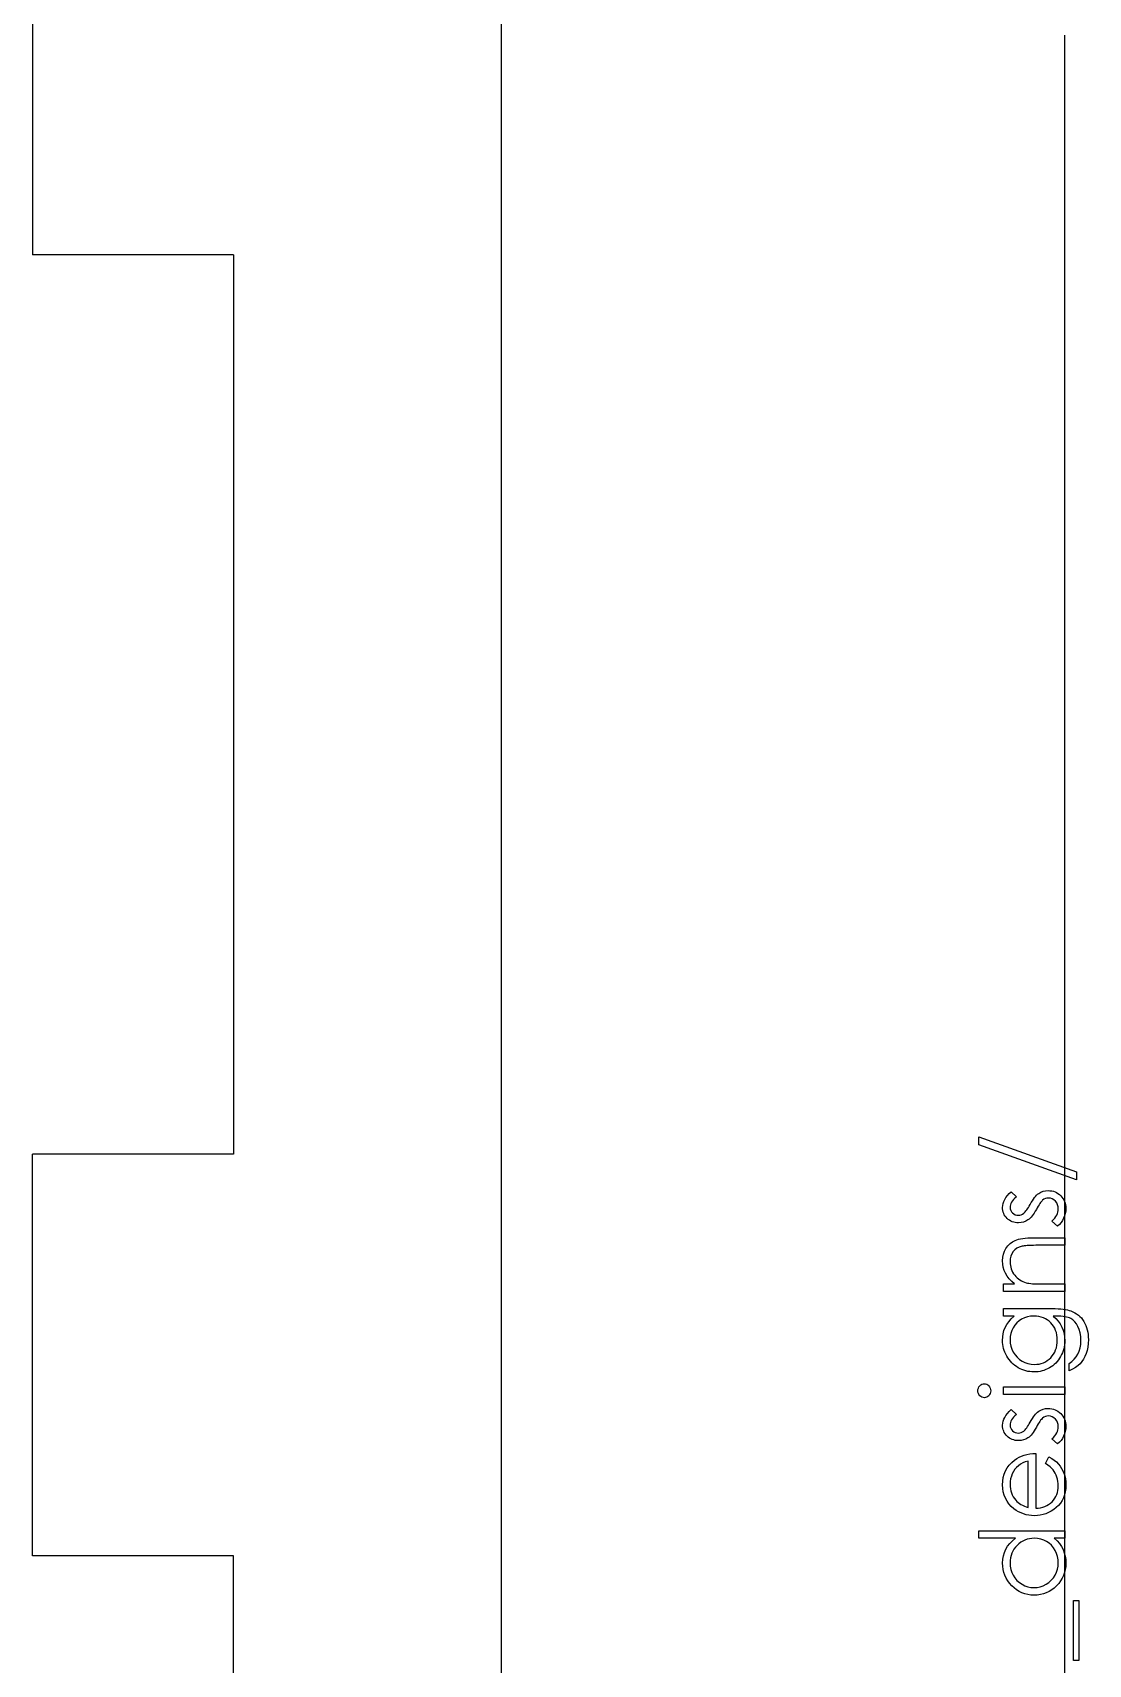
# Model space of a CAD drawing. Header units: millimetres. Extents: x -514 to -64, y 104 to 492.
# Drawn here: x -453.05 to -421.51, y 244.58 to 293.32 of the extents above; entities that cross this region are included whole.
import ezdxf

# ---------------------------------------------------------------- set-up
doc = ezdxf.new("R2010")
doc.units = ezdxf.units.MM

msp = doc.modelspace()

# ---------------------------------------------------------------- linework, layer by layer
at = {"color": 7, "linetype": 'Continuous', "lineweight": 25}
for p, q in [((-439.053, 364.395), (-439.053, 104.395)), ((-453.053, 298.681), (-453.053, 286.681)), ((-447.053, 286.681), (-453.053, 286.681)), ((-447.053, 286.681), (-447.053, 259.823)), ((-447.053, 259.823), (-453.053, 259.823)), ((-453.053, 247.823), (-453.053, 259.823)), ((-447.053, 247.823), (-453.053, 247.823)), ((-447.053, 220.966), (-447.053, 247.823))]:
    msp.add_line(p, q, dxfattribs=at)
at = {"color": 7, "linetype": 'Continuous'}
msp.add_line((-422.218, 164.056), (-422.218, 293.248), dxfattribs=at)
at = {"color": 7, "linetype": 'Continuous', "flags": 128}
for points in [[(-424.782, 260.338), (-421.866, 259.292), (-421.866, 259.292), (-421.866, 259.056), (-421.866, 259.056), (-424.782, 260.101), (-424.782, 260.101), (-424.782, 260.338)], [(-423.817, 258.703), (-423.661, 258.551), (-423.661, 258.551), (-423.706, 258.511), (-423.745, 258.471), (-423.778, 258.431), (-423.805, 258.392), (-423.826, 258.352), (-423.841, 258.313), (-423.85, 258.274), (-423.853, 258.235), (-423.853, 258.235), (-423.848, 258.188), (-423.834, 258.145), (-423.811, 258.104), (-423.779, 258.068), (-423.741, 258.037), (-423.699, 258.016), (-423.655, 258.003), (-423.607, 257.998), (-423.607, 257.998), (-423.564, 258.002), (-423.522, 258.014), (-423.481, 258.033), (-423.441, 258.06), (-423.441, 258.06), (-423.421, 258.078), (-423.399, 258.1), (-423.377, 258.126), (-423.354, 258.156), (-423.33, 258.191), (-423.305, 258.23), (-423.279, 258.273), (-423.253, 258.321), (-423.253, 258.321), (-423.22, 258.379), (-423.187, 258.432), (-423.155, 258.481), (-423.122, 258.524), (-423.091, 258.563), (-423.059, 258.597), (-423.028, 258.626), (-422.997, 258.65), (-422.997, 258.65), (-422.932, 258.687), (-422.863, 258.714), (-422.791, 258.73), (-422.714, 258.735), (-422.714, 258.735), (-422.66, 258.733), (-422.608, 258.726), (-422.558, 258.714), (-422.51, 258.697), (-422.464, 258.675), (-422.421, 258.649), (-422.38, 258.618), (-422.34, 258.582), (-422.304, 258.542), (-422.273, 258.501), (-422.246, 258.457), (-422.225, 258.41), (-422.208, 258.361), (-422.196, 258.31), (-422.189, 258.256), (-422.186, 258.2), (-422.186, 258.2), (-422.19, 258.124), (-422.203, 258.051), (-422.223, 257.978), (-422.252, 257.908), (-422.288, 257.841), (-422.33, 257.781), (-422.379, 257.726), (-422.434, 257.677), (-422.434, 257.677), (-422.603, 257.826), (-422.603, 257.826), (-422.558, 257.869), (-422.519, 257.913), (-422.486, 257.957), (-422.459, 258.002), (-422.438, 258.048), (-422.423, 258.094), (-422.414, 258.141), (-422.411, 258.188), (-422.411, 258.188), (-422.416, 258.253), (-422.433, 258.313), (-422.46, 258.367), (-422.498, 258.417), (-422.544, 258.458), (-422.593, 258.487), (-422.647, 258.505), (-422.705, 258.511), (-422.705, 258.511), (-422.752, 258.507), (-422.797, 258.495), (-422.839, 258.476), (-422.879, 258.449), (-422.879, 258.449), (-422.898, 258.432), (-422.918, 258.409), (-422.94, 258.382), (-422.963, 258.35), (-422.988, 258.313), (-423.013, 258.27), (-423.039, 258.224), (-423.067, 258.172), (-423.067, 258.172), (-423.099, 258.117), (-423.13, 258.066), (-423.162, 258.02), (-423.193, 257.977), (-423.224, 257.94), (-423.255, 257.908), (-423.286, 257.88), (-423.317, 257.857), (-423.317, 257.857), (-423.38, 257.821), (-423.448, 257.795), (-423.521, 257.779), (-423.598, 257.774), (-423.598, 257.774), (-423.649, 257.776), (-423.697, 257.782), (-423.743, 257.792), (-423.787, 257.806), (-423.829, 257.825), (-423.868, 257.847), (-423.906, 257.874), (-423.941, 257.904), (-423.973, 257.938), (-424.001, 257.974), (-424.024, 258.013), (-424.043, 258.053), (-424.058, 258.095), (-424.069, 258.14), (-424.075, 258.186), (-424.077, 258.235), (-424.077, 258.235), (-424.073, 258.293), (-424.061, 258.352), (-424.041, 258.41), (-424.012, 258.469), (-423.976, 258.527), (-423.931, 258.585), (-423.878, 258.645), (-423.817, 258.703)], [(-424.045, 255.722), (-424.045, 255.947), (-424.045, 255.947), (-423.716, 255.947), (-423.716, 255.947), (-423.804, 256.02), (-423.879, 256.097), (-423.942, 256.179), (-423.991, 256.264), (-424.029, 256.352), (-424.056, 256.445), (-424.072, 256.542), (-424.077, 256.642), (-424.077, 256.642), (-424.071, 256.743), (-424.051, 256.838), (-424.019, 256.927), (-423.974, 257.01), (-423.918, 257.086), (-423.853, 257.151), (-423.779, 257.205), (-423.696, 257.248), (-423.649, 257.266), (-423.596, 257.282), (-423.537, 257.295), (-423.472, 257.306), (-423.401, 257.314), (-423.324, 257.32), (-423.24, 257.324), (-423.151, 257.325), (-423.151, 257.325), (-422.218, 257.325), (-422.218, 257.325), (-422.218, 257.101), (-422.218, 257.101), (-423.078, 257.101), (-423.078, 257.101), (-423.152, 257.1), (-423.22, 257.099), (-423.282, 257.097), (-423.337, 257.094), (-423.386, 257.09), (-423.428, 257.086), (-423.464, 257.08), (-423.493, 257.074), (-423.493, 257.074), (-423.577, 257.048), (-423.65, 257.013), (-423.712, 256.968), (-423.763, 256.913), (-423.802, 256.849), (-423.83, 256.776), (-423.847, 256.694), (-423.853, 256.603), (-423.853, 256.603), (-423.851, 256.549), (-423.844, 256.496), (-423.833, 256.445), (-423.818, 256.395), (-423.798, 256.346), (-423.775, 256.299), (-423.746, 256.254), (-423.714, 256.21), (-423.678, 256.168), (-423.64, 256.131), (-423.6, 256.096), (-423.558, 256.066), (-423.514, 256.039), (-423.468, 256.016), (-423.419, 255.997), (-423.369, 255.981), (-423.369, 255.981), (-423.332, 255.973), (-423.288, 255.966), (-423.237, 255.96), (-423.179, 255.955), (-423.115, 255.952), (-423.043, 255.949), (-422.964, 255.947), (-422.879, 255.947), (-422.879, 255.947), (-422.218, 255.947), (-422.218, 255.947), (-422.218, 255.722), (-422.218, 255.722), (-424.045, 255.722)], [(-424.045, 254.985), (-424.045, 255.21), (-424.045, 255.21), (-422.595, 255.21), (-422.595, 255.21), (-422.503, 255.209), (-422.417, 255.206), (-422.337, 255.2), (-422.264, 255.193), (-422.197, 255.184), (-422.137, 255.172), (-422.083, 255.158), (-422.035, 255.143), (-422.035, 255.143), (-421.974, 255.118), (-421.917, 255.089), (-421.863, 255.056), (-421.813, 255.018), (-421.767, 254.976), (-421.723, 254.931), (-421.684, 254.881), (-421.649, 254.826), (-421.617, 254.768), (-421.589, 254.708), (-421.566, 254.644), (-421.547, 254.578), (-421.532, 254.508), (-421.522, 254.436), (-421.515, 254.361), (-421.513, 254.284), (-421.513, 254.284), (-421.517, 254.17), (-421.53, 254.063), (-421.551, 253.962), (-421.58, 253.866), (-421.617, 253.778), (-421.659, 253.698), (-421.706, 253.628), (-421.76, 253.565), (-421.823, 253.508), (-421.899, 253.453), (-421.988, 253.401), (-422.09, 253.351), (-422.09, 253.351), (-422.09, 253.575), (-422.09, 253.575), (-422.006, 253.632), (-421.934, 253.696), (-421.873, 253.768), (-421.824, 253.848), (-421.786, 253.937), (-421.759, 254.035), (-421.743, 254.143), (-421.738, 254.262), (-421.738, 254.262), (-421.743, 254.379), (-421.759, 254.487), (-421.786, 254.585), (-421.824, 254.674), (-421.87, 254.752), (-421.921, 254.818), (-421.978, 254.872), (-422.041, 254.914), (-422.077, 254.931), (-422.117, 254.945), (-422.163, 254.957), (-422.214, 254.967), (-422.271, 254.975), (-422.333, 254.981), (-422.401, 254.984), (-422.474, 254.985), (-422.474, 254.985), (-422.568, 254.985), (-422.568, 254.985), (-422.489, 254.915), (-422.419, 254.838), (-422.359, 254.753), (-422.309, 254.661), (-422.269, 254.564), (-422.241, 254.464), (-422.224, 254.361), (-422.218, 254.255), (-422.218, 254.255), (-422.22, 254.192), (-422.226, 254.131), (-422.236, 254.07), (-422.249, 254.011), (-422.267, 253.952), (-422.288, 253.894), (-422.313, 253.837), (-422.342, 253.782), (-422.375, 253.728), (-422.41, 253.678), (-422.448, 253.63), (-422.488, 253.585), (-422.531, 253.544), (-422.577, 253.506), (-422.625, 253.471), (-422.677, 253.439), (-422.73, 253.411), (-422.784, 253.387), (-422.84, 253.366), (-422.897, 253.349), (-422.955, 253.336), (-423.015, 253.326), (-423.076, 253.321), (-423.138, 253.319), (-423.138, 253.319), (-423.2, 253.321), (-423.261, 253.327), (-423.322, 253.336), (-423.381, 253.35), (-423.439, 253.368), (-423.496, 253.389), (-423.551, 253.415), (-423.606, 253.444), (-423.66, 253.477), (-423.71, 253.513), (-423.757, 253.552), (-423.801, 253.594), (-423.843, 253.64), (-423.881, 253.688), (-423.917, 253.739), (-423.951, 253.793), (-423.98, 253.849), (-424.006, 253.905), (-424.028, 253.963), (-424.046, 254.021), (-424.059, 254.08), (-424.069, 254.14), (-424.075, 254.201), (-424.077, 254.262), (-424.077, 254.262), (-424.072, 254.363), (-424.058, 254.46), (-424.034, 254.553), (-424, 254.644), (-423.954, 254.731), (-423.892, 254.818), (-423.816, 254.902), (-423.726, 254.985), (-423.726, 254.985), (-424.045, 254.985)], [(-423.853, 254.28), (-423.847, 254.182), (-423.829, 254.087), (-423.799, 253.997), (-423.758, 253.909), (-423.705, 253.828), (-423.644, 253.756), (-423.573, 253.694), (-423.493, 253.64), (-423.407, 253.597), (-423.318, 253.567), (-423.225, 253.549), (-423.129, 253.543), (-423.129, 253.543), (-423.056, 253.546), (-422.987, 253.555), (-422.92, 253.571), (-422.857, 253.593), (-422.797, 253.622), (-422.741, 253.656), (-422.687, 253.697), (-422.637, 253.744), (-422.591, 253.796), (-422.552, 253.852), (-422.519, 253.912), (-422.491, 253.976), (-422.47, 254.043), (-422.455, 254.114), (-422.446, 254.188), (-422.443, 254.267), (-422.443, 254.267), (-422.446, 254.346), (-422.455, 254.421), (-422.47, 254.492), (-422.491, 254.559), (-422.518, 254.622), (-422.551, 254.681), (-422.59, 254.737), (-422.635, 254.788), (-422.686, 254.834), (-422.74, 254.874), (-422.797, 254.908), (-422.858, 254.936), (-422.923, 254.958), (-422.993, 254.973), (-423.065, 254.982), (-423.142, 254.985), (-423.142, 254.985), (-423.241, 254.98), (-423.335, 254.963), (-423.424, 254.934), (-423.507, 254.895), (-423.583, 254.844), (-423.65, 254.785), (-423.71, 254.716), (-423.76, 254.638), (-423.801, 254.553), (-423.83, 254.465), (-423.847, 254.374), (-423.853, 254.28)], [(-424.814, 252.757), (-424.811, 252.798), (-424.8, 252.837), (-424.782, 252.872), (-424.758, 252.904), (-424.728, 252.931), (-424.695, 252.95), (-424.66, 252.962), (-424.621, 252.966), (-424.621, 252.966), (-424.584, 252.962), (-424.549, 252.95), (-424.516, 252.931), (-424.486, 252.904), (-424.462, 252.872), (-424.444, 252.837), (-424.433, 252.798), (-424.43, 252.757), (-424.43, 252.757), (-424.433, 252.716), (-424.444, 252.678), (-424.462, 252.642), (-424.486, 252.61), (-424.516, 252.584), (-424.549, 252.565), (-424.584, 252.553), (-424.621, 252.549), (-424.621, 252.549), (-424.66, 252.553), (-424.695, 252.565), (-424.728, 252.584), (-424.758, 252.61), (-424.782, 252.642), (-424.8, 252.678), (-424.811, 252.716), (-424.814, 252.757)], [(-424.045, 252.645), (-424.045, 252.87), (-424.045, 252.87), (-422.218, 252.87), (-422.218, 252.87), (-422.218, 252.645), (-422.218, 252.645), (-424.045, 252.645)], [(-423.817, 252.197), (-423.661, 252.044), (-423.661, 252.044), (-423.706, 252.004), (-423.745, 251.964), (-423.778, 251.924), (-423.805, 251.885), (-423.826, 251.846), (-423.841, 251.807), (-423.85, 251.768), (-423.853, 251.729), (-423.853, 251.729), (-423.848, 251.682), (-423.834, 251.638), (-423.811, 251.598), (-423.779, 251.561), (-423.741, 251.531), (-423.699, 251.509), (-423.655, 251.496), (-423.607, 251.492), (-423.607, 251.492), (-423.564, 251.496), (-423.522, 251.507), (-423.481, 251.527), (-423.441, 251.554), (-423.441, 251.554), (-423.421, 251.571), (-423.399, 251.593), (-423.377, 251.619), (-423.354, 251.65), (-423.33, 251.685), (-423.305, 251.724), (-423.279, 251.767), (-423.253, 251.815), (-423.253, 251.815), (-423.22, 251.873), (-423.187, 251.926), (-423.155, 251.974), (-423.122, 252.018), (-423.091, 252.056), (-423.059, 252.091), (-423.028, 252.12), (-422.997, 252.144), (-422.997, 252.144), (-422.932, 252.181), (-422.863, 252.208), (-422.791, 252.223), (-422.714, 252.229), (-422.714, 252.229), (-422.66, 252.226), (-422.608, 252.219), (-422.558, 252.207), (-422.51, 252.191), (-422.464, 252.169), (-422.421, 252.143), (-422.38, 252.112), (-422.34, 252.076), (-422.304, 252.036), (-422.273, 251.994), (-422.246, 251.95), (-422.225, 251.904), (-422.208, 251.855), (-422.196, 251.803), (-422.189, 251.75), (-422.186, 251.693), (-422.186, 251.693), (-422.19, 251.618), (-422.203, 251.544), (-422.223, 251.472), (-422.252, 251.401), (-422.288, 251.335), (-422.33, 251.274), (-422.379, 251.22), (-422.434, 251.171), (-422.434, 251.171), (-422.603, 251.32), (-422.603, 251.32), (-422.558, 251.363), (-422.519, 251.406), (-422.486, 251.451), (-422.459, 251.496), (-422.438, 251.541), (-422.423, 251.588), (-422.414, 251.634), (-422.411, 251.682), (-422.411, 251.682), (-422.416, 251.747), (-422.433, 251.806), (-422.46, 251.861), (-422.498, 251.91), (-422.544, 251.951), (-422.593, 251.981), (-422.647, 251.998), (-422.705, 252.004), (-422.705, 252.004), (-422.752, 252), (-422.797, 251.989), (-422.839, 251.97), (-422.879, 251.943), (-422.879, 251.943), (-422.898, 251.925), (-422.918, 251.903), (-422.94, 251.875), (-422.963, 251.843), (-422.988, 251.806), (-423.013, 251.764), (-423.039, 251.717), (-423.067, 251.666), (-423.067, 251.666), (-423.099, 251.61), (-423.13, 251.559), (-423.162, 251.513), (-423.193, 251.471), (-423.224, 251.434), (-423.255, 251.402), (-423.286, 251.374), (-423.317, 251.351), (-423.317, 251.351), (-423.38, 251.314), (-423.448, 251.288), (-423.521, 251.272), (-423.598, 251.267), (-423.598, 251.267), (-423.649, 251.269), (-423.697, 251.275), (-423.743, 251.286), (-423.787, 251.3), (-423.829, 251.318), (-423.868, 251.341), (-423.906, 251.367), (-423.941, 251.398), (-423.973, 251.432), (-424.001, 251.468), (-424.024, 251.506), (-424.043, 251.546), (-424.058, 251.589), (-424.069, 251.633), (-424.075, 251.68), (-424.077, 251.729), (-424.077, 251.729), (-424.073, 251.787), (-424.061, 251.845), (-424.041, 251.904), (-424.012, 251.962), (-423.976, 252.02), (-423.931, 252.079), (-423.878, 252.138), (-423.817, 252.197)], [(-422.795, 250.587), (-422.691, 250.786), (-422.691, 250.786), (-422.607, 250.737), (-422.532, 250.685), (-422.465, 250.629), (-422.407, 250.569), (-422.356, 250.505), (-422.312, 250.438), (-422.274, 250.366), (-422.243, 250.291), (-422.218, 250.212), (-422.2, 250.127), (-422.19, 250.037), (-422.186, 249.943), (-422.186, 249.943), (-422.191, 249.837), (-422.204, 249.738), (-422.227, 249.645), (-422.258, 249.558), (-422.299, 249.476), (-422.348, 249.401), (-422.407, 249.331), (-422.475, 249.267), (-422.548, 249.21), (-422.623, 249.16), (-422.702, 249.119), (-422.782, 249.085), (-422.865, 249.058), (-422.949, 249.039), (-423.037, 249.028), (-423.127, 249.024), (-423.127, 249.024), (-423.211, 249.027), (-423.293, 249.037), (-423.373, 249.053), (-423.45, 249.076), (-423.525, 249.106), (-423.598, 249.142), (-423.669, 249.185), (-423.737, 249.234), (-423.737, 249.234), (-423.816, 249.304), (-423.885, 249.379), (-423.944, 249.459), (-423.992, 249.546), (-424.029, 249.638), (-424.056, 249.736), (-424.072, 249.839), (-424.077, 249.948), (-424.077, 249.948), (-424.072, 250.06), (-424.055, 250.167), (-424.027, 250.268), (-423.987, 250.362), (-423.937, 250.451), (-423.875, 250.535), (-423.802, 250.612), (-423.718, 250.684), (-423.718, 250.684), (-423.652, 250.73), (-423.583, 250.769), (-423.509, 250.803), (-423.432, 250.831), (-423.351, 250.853), (-423.266, 250.869), (-423.177, 250.879), (-423.084, 250.883), (-423.084, 250.883), (-423.084, 249.248), (-423.084, 249.248), (-423.012, 249.253), (-422.942, 249.263), (-422.877, 249.279), (-422.815, 249.301), (-422.756, 249.328), (-422.701, 249.361), (-422.648, 249.4), (-422.599, 249.444), (-422.555, 249.493), (-422.517, 249.545), (-422.484, 249.6), (-422.458, 249.657), (-422.437, 249.717), (-422.423, 249.78), (-422.414, 249.846), (-422.411, 249.915), (-422.411, 249.915), (-422.413, 249.982), (-422.421, 250.047), (-422.435, 250.112), (-422.454, 250.176), (-422.477, 250.238), (-422.503, 250.295), (-422.533, 250.346), (-422.567, 250.393), (-422.607, 250.439), (-422.659, 250.486), (-422.722, 250.536), (-422.795, 250.587)], [(-423.308, 250.658), (-423.397, 250.632), (-423.475, 250.599), (-423.545, 250.562), (-423.605, 250.519), (-423.659, 250.469), (-423.706, 250.412), (-423.748, 250.348), (-423.785, 250.277), (-423.814, 250.201), (-423.836, 250.122), (-423.848, 250.042), (-423.853, 249.96), (-423.853, 249.96), (-423.85, 249.893), (-423.842, 249.827), (-423.829, 249.765), (-423.81, 249.705), (-423.786, 249.647), (-423.757, 249.592), (-423.722, 249.539), (-423.682, 249.489), (-423.682, 249.489), (-423.649, 249.454), (-423.612, 249.421), (-423.571, 249.391), (-423.526, 249.363), (-423.477, 249.337), (-423.425, 249.313), (-423.369, 249.291), (-423.308, 249.272), (-423.308, 249.272), (-423.308, 250.658)], [(-424.782, 248.575), (-422.218, 248.575), (-422.218, 248.575), (-422.218, 248.351), (-422.218, 248.351), (-422.534, 248.351), (-422.534, 248.351), (-422.45, 248.273), (-422.378, 248.191), (-422.318, 248.104), (-422.27, 248.013), (-422.233, 247.917), (-422.207, 247.818), (-422.191, 247.713), (-422.186, 247.604), (-422.186, 247.604), (-422.191, 247.508), (-422.204, 247.415), (-422.225, 247.325), (-422.255, 247.239), (-422.294, 247.157), (-422.342, 247.078), (-422.398, 247.002), (-422.463, 246.931), (-422.534, 246.865), (-422.609, 246.809), (-422.688, 246.761), (-422.77, 246.721), (-422.856, 246.691), (-422.946, 246.669), (-423.04, 246.656), (-423.137, 246.652), (-423.137, 246.652), (-423.232, 246.656), (-423.324, 246.669), (-423.412, 246.691), (-423.497, 246.722), (-423.578, 246.762), (-423.656, 246.81), (-423.731, 246.867), (-423.801, 246.933), (-423.866, 247.005), (-423.922, 247.082), (-423.97, 247.161), (-424.008, 247.244), (-424.039, 247.33), (-424.06, 247.421), (-424.073, 247.514), (-424.077, 247.611), (-424.077, 247.611), (-424.071, 247.723), (-424.053, 247.829), (-424.023, 247.93), (-423.981, 248.025), (-423.927, 248.115), (-423.86, 248.199), (-423.782, 248.277), (-423.692, 248.351), (-423.692, 248.351), (-424.782, 248.351), (-424.782, 248.351), (-424.782, 248.575)], [(-423.853, 247.614), (-423.847, 247.516), (-423.829, 247.422), (-423.8, 247.332), (-423.759, 247.245), (-423.707, 247.165), (-423.646, 247.094), (-423.574, 247.03), (-423.494, 246.976), (-423.408, 246.932), (-423.319, 246.901), (-423.228, 246.882), (-423.134, 246.876), (-423.134, 246.876), (-423.041, 246.883), (-422.95, 246.901), (-422.861, 246.933), (-422.774, 246.977), (-422.693, 247.032), (-422.621, 247.095), (-422.559, 247.167), (-422.506, 247.248), (-422.464, 247.334), (-422.435, 247.424), (-422.417, 247.517), (-422.411, 247.612), (-422.411, 247.612), (-422.417, 247.71), (-422.434, 247.804), (-422.464, 247.896), (-422.506, 247.985), (-422.557, 248.068), (-422.617, 248.141), (-422.686, 248.203), (-422.763, 248.255), (-422.846, 248.297), (-422.935, 248.327), (-423.029, 248.345), (-423.128, 248.351), (-423.128, 248.351), (-423.203, 248.347), (-423.276, 248.337), (-423.346, 248.321), (-423.412, 248.297), (-423.475, 248.267), (-423.535, 248.231), (-423.591, 248.188), (-423.645, 248.138), (-423.694, 248.083), (-423.736, 248.026), (-423.772, 247.964), (-423.801, 247.901), (-423.824, 247.834), (-423.84, 247.764), (-423.85, 247.691), (-423.853, 247.614)], [(-421.962, 244.697), (-421.962, 246.492), (-421.962, 246.492), (-421.802, 246.492), (-421.802, 246.492), (-421.802, 244.697), (-421.802, 244.697), (-421.962, 244.697)]]:
    msp.add_lwpolyline(points, dxfattribs=at)

doc.saveas('drawing.dxf')
